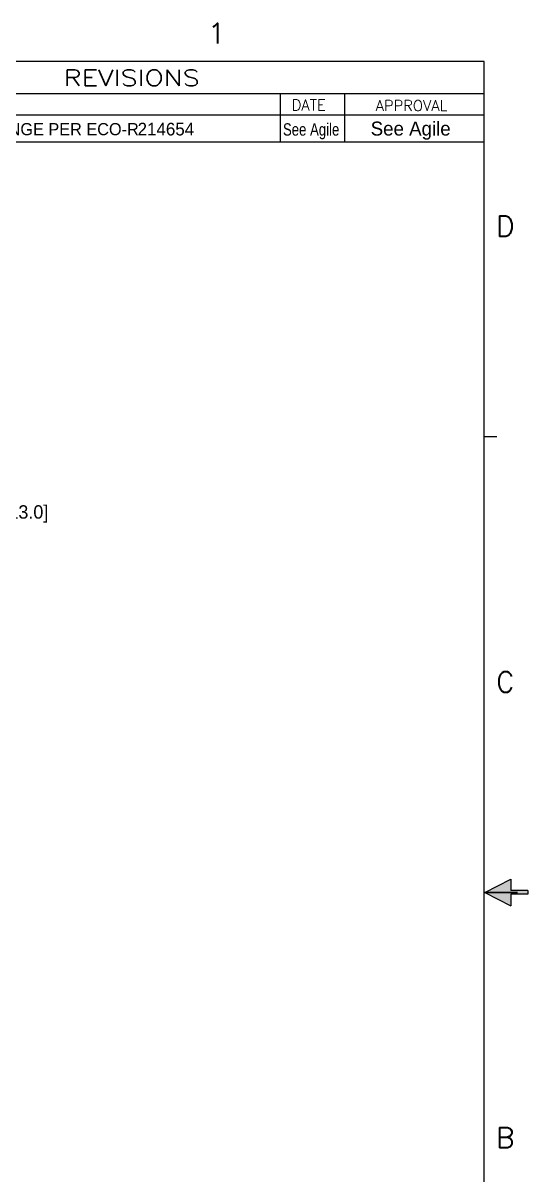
# Model space of a CAD drawing. Extents: x 0.1 to 21.9, y 0.3 to 16.7.
# Drawn here: x 17.21 to 21.91, y 5.86 to 16.61 of the extents above; entities that cross this region are included whole.
import ezdxf
from ezdxf.enums import TextEntityAlignment as Align

# ---------------------------------------------------------------- set-up
doc = ezdxf.new("R2010")
doc.units = 0
doc.header["$MEASUREMENT"] = 0
doc.header["$PDMODE"] = 3
doc.header["$PDSIZE"] = 0.06
doc.layers.get('0').update_dxf_attribs({"linetype": 'CONTINUOUS'})
doc.layers.get('Defpoints').update_dxf_attribs({"linetype": 'CONTINUOUS'})
for name, color, linetype in [('BRDR', 5, 'CONTINUOUS'), ('DIM', 7, 'CONTINUOUS'), ('OBJECT', 4, 'CONTINUOUS')]:
    doc.layers.add(name, color=color, linetype=linetype)
doc.styles.add('ROMANS', font='GOTHIC.TTF')
doc.styles.add('SIMPLEX', font='SIMPLEX')
doc.styles.get("Standard").update_dxf_attribs({"font": 'ROMANS.SHX'})
doc.dimstyles.get("Standard").update_dxf_attribs({"dimtxt": 0.18, "dimasz": 0.18, "dimexe": 0.18, "dimexo": 0.0625, "dimgap": 0.09, "dimtad": 0, "dimtih": 1, "dimtoh": 1, "dimdec": 4, "dimzin": 0, "dimdsep": 46, "dimtxsty": 'Standard', "dimcen": 0.09, "dimadec": 0, "dimazin": 0, "dimtfac": 1, "dimtdec": 4, "dimtofl": 0, "dimtmove": 0, "dimatfit": 3, "dimfxl": 1, "dimtolj": 1, "dimtzin": 0, "dimarcsym": 0})

# ---------------------------------------------------------------- blocks, each defined once
blk = doc.blocks.new('AROW')
at = {"layer": 'BRDR'}
for p, q in [((-0.01, 0.25), (-0.01, 0.15)), ((-0.01, 0.25), (0.01, 0.25)), ((0.01, 0.25), (0.01, 0.15)), ((0, 0), (-0.0775, 0.15)), ((-0.0775, 0.15), (-0.01, 0.15)), ((0, 0.19), (0, 0)), ((0, 0), (0, 0.19)), ((0, 0), (0.0775, 0.15)), ((0.01, 0.15), (0.0775, 0.15))]:
    blk.add_line(p, q, dxfattribs=at)
for points in [[(-0.01, 0.25), (0.01, 0.25), (0.01, 0.15)], [(-0.01, 0.25), (-0.01, 0.15), (0.01, 0.15)], [(-0.0775, 0.15), (0, 0), (-0.01, 0.15)], [(0.0775, 0.15), (0, 0), (-0.01, 0.15)]]:
    blk.add_solid(points, dxfattribs=at)
blk = doc.blocks.new('ANSI_C1')
at = {"layer": 'DIM'}
for p, q in [((15.44, 15.95), (21.5, 15.95)), ((19.601, 15.95), (19.601, 15.5)), ((20.201, 15.95), (20.201, 15.5)), ((15.44, 15.75), (21.5, 15.75))]:
    blk.add_line(p, q, dxfattribs=at)
at = {"layer": 'OBJECT', "color": 5}
for p, q in [((21.5, 16.25), (0.5, 16.25)), ((21.5, 0.75), (21.5, 16.25)), ((15.44, 15.5), (21.5, 15.5)), ((21.5, 12.75), (21.62, 12.75))]:
    blk.add_line(p, q, dxfattribs=at)
at = {"layer": 'OBJECT', "color": 5, "xscale": 1.608466899655079, "yscale": 1.608466899655079, "zscale": 1.608466899655079, "rotation": 270}
blk.add_blockref('AROW', (21.507, 8.5), dxfattribs=at)
at = {"layer": 'DIM', "style": 'SIMPLEX', "width": 1.25}
blk.add_text('REVISIONS', height=0.15, dxfattribs=at).set_placement((18.218, 16.021), align=Align.CENTER)
at = {"layer": 'DIM'}
for s, height, style, p in [('DATE', 0.1, 'SIMPLEX', (19.709, 15.793)), ('APPROVAL', 0.1, 'SIMPLEX', (20.49, 15.787)), ('RELEASE/CHANGE PER ECO-R', 0.11333, 'ROMANS', (16.01, 15.561))]:
    blk.add_text(s, height=height, dxfattribs=dict(at, style=style)).set_placement(p)
for tag, p, height, style in [('INITIALS', (20.444, 15.558), 0.13, 'ROMANS'), ('ECO#', (18.675, 15.559), 0.118, 'ROMANS'), ('DRAWN_BY', (16.151, 1.331), 0.09, 'SIMPLEX'), ('D_DATE', (17.739, 1.331), 0.09, 'SIMPLEX'), ('CHECKED', (16.138, 1.083), 0.09, 'ROMANS'), ('C_DATE', (17.724, 1.083), 0.09, 'ROMANS'), ('APPROVED', (16.138, 0.833), 0.09, 'ROMANS'), ('A_DATE', (17.724, 0.833), 0.09, 'ROMANS'), ('SHT_NO', (20.621, 0.785), 0.1, 'SIMPLEX')]:
    blk.add_attdef(tag, p, '', height=height, dxfattribs=dict(at, style=style))
for tag, height, style, p in [('REV', 0.121, 'ROMANS', (15.686, 15.558)), ('TITLE_1', 0.15, 'SIMPLEX', (16.953, 2.386)), ('DTOL_X', 0.14, 'SIMPLEX', (13.847, 2.237)), ('DTOL_XX', 0.14, 'SIMPLEX', (14.47, 2.237)), ('DTOL_XXX', 0.14, 'SIMPLEX', (15.109, 2.239)), ('TITLE_2', 0.15, 'SIMPLEX', (16.983, 2.145)), ('TITLE_3', 0.15, 'SIMPLEX', (16.98, 1.854)), ('HTOL', 0.14, 'SIMPLEX', (13.85, 1.597)), ('FTOL', 0.14, 'SIMPLEX', (14.469, 1.597)), ('ATOL', 0.14, 'SIMPLEX', (15.087, 1.597)), ('TITLE_4', 0.15, 'SIMPLEX', (16.982, 1.607)), ('D_SCALE', 0.14, 'SIMPLEX', (14.703, 1.349)), ('DWG-NO', 0.18, 'ROMANS', (19.752, 0.964))]:
    blk.add_attdef(tag, text='', height=height, dxfattribs=dict(at, style=style)).set_placement(p, align=Align.CENTER)
at = {"layer": 'DIM', "style": 'ROMANS', "width": 1.331405}
blk.add_attdef('DATE', text='', height=0.116, dxfattribs=at).set_placement((19.627, 15.557), (20.152, 15.557), align=Align.FIT)
at = {"layer": 'DIM'}
blk.add_attdef('ACAD_REF', text='', height=0.1, dxfattribs=at).set_placement((21.06, 1.378), align=Align.RIGHT)
at = {"layer": 'DIM', "color": 7, "style": 'ROMANS'}
blk.add_attdef('REV', text='', height=0.14, dxfattribs=at).set_placement((21.216, 0.987), align=Align.CENTER)
at = {"layer": 'OBJECT', "color": 5, "style": 'SIMPLEX'}
for s, p in [('1', (19.009, 16.417)), ('D', (21.698, 14.618)), ('C', (21.698, 10.368)), ('B', (21.698, 6.118))]:
    blk.add_text(s, height=0.19, dxfattribs=at).set_placement(p, align=Align.CENTER)
blk = doc.blocks.new('*D21')
at = {"color": 0, "lineweight": -2, "transparency": 16777216}
for p, q in [((15.342, 11.388), (16.171, 12.029)), ((16.171, 12.029), (16.311, 12.029))]:
    blk.add_line(p, q, dxfattribs=at)
at = {"color": 0, "transparency": 16777216}
blk.add_solid([(15.328, 11.406), (15.357, 11.369), (15.232, 11.302)], dxfattribs=at)
at = {"layer": 'Defpoints', "color": 0, "transparency": 16777216}
for p in [(15.232, 11.302), (13.613, 10.049)]:
    blk.add_point(p, dxfattribs=at)
at = {"color": 0, "transparency": 16777216, "insert": (16.963, 12.029), "char_height": 0.125, "attachment_point": 5, "style": 'ROMANS'}
blk.add_mtext('\\A1;∅.51 [∅13.0]', dxfattribs=at)

msp = doc.modelspace()

# ---------------------------------------------------------------- block references
ref = msp.add_blockref('ANSI_C1', (0, 0))
ref.add_attrib('ECO#', '214654', (18.273, 15.559), dxfattribs={"layer": 'DIM', "height": 0.118, "style": 'ROMANS'})
ref.add_attrib('DATE', 'See Agile', dxfattribs={"layer": 'DIM', "height": 0.1157, "style": 'ROMANS', "width": 0.717638}).set_placement((19.627, 15.557), (20.152, 15.557), align=Align.FIT)
ref.add_attrib('INITIALS', 'See Agile', (20.444, 15.558), dxfattribs={"layer": 'DIM', "height": 0.1302, "style": 'ROMANS'})

# ---------------------------------------------------------------- dimensions: what is measured, and where the dimension line sits
dim = msp.add_diameter_dim_2p(p1=(13.613, 10.049), p2=(15.232, 11.302), dimstyle='Standard', override={"dimtxt": 0.125, "dimasz": 0.14, "dimexe": 0.06, "dimexo": 0.06, "dimgap": 0.06, "dimdec": 2, "dimlfac": 0.25, "dimzin": 4, "dimtxsty": 'ROMANS', "dimcen": 0, "dimdle": 0.35, "dimtdec": 2, "dimtix": 1, "dimatfit": 0, "dimtzin": 4})
dim.commit()
dim.dimension.update_dxf_attribs({"geometry": '*D21', "text_midpoint": (16.963, 12.029), "dimtype": 163})

doc.saveas('drawing.dxf')
